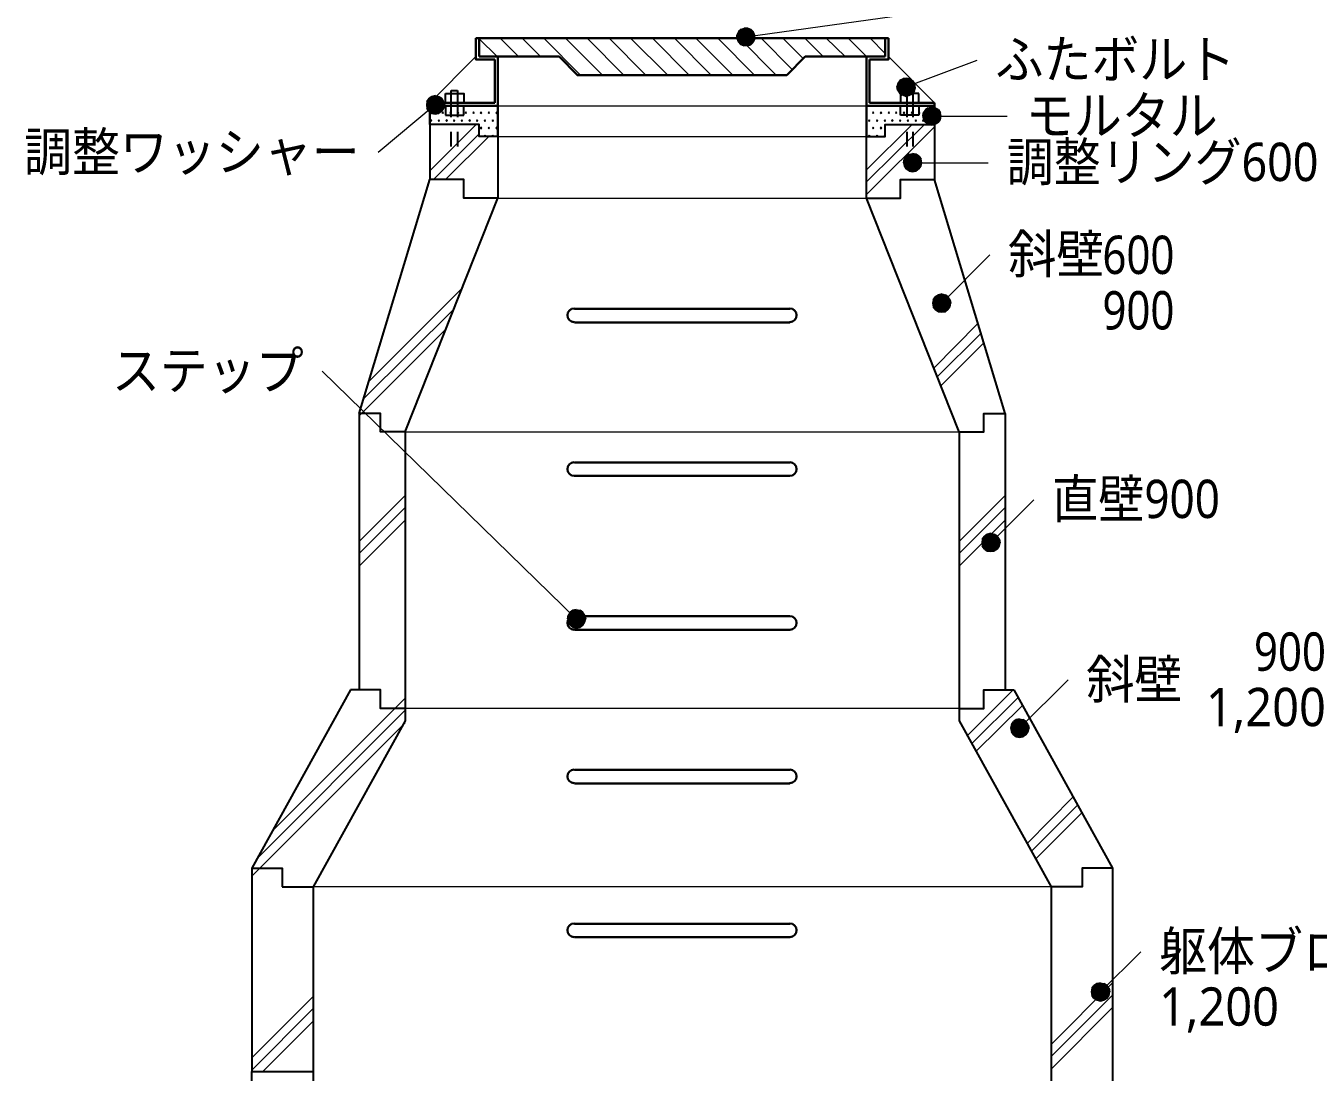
# Model space of a CAD drawing. Header units: millimetres. Extents: x 0 to 420, y 0 to 297.
# Drawn here: x 305.9 to 375.9, y 208.8 to 265.5 of the extents above; entities that cross this region are included whole.
import ezdxf
from ezdxf.enums import TextEntityAlignment as Align

# ---------------------------------------------------------------- set-up
doc = ezdxf.new("R2010")
doc.units = ezdxf.units.MM
doc.styles.add('kst32b', font='NotoSansJP-Variable.ttf')

msp = doc.modelspace()

# ---------------------------------------------------------------- hatches: boundary and pattern name
h = msp.add_hatch(color=7)
h.paths.add_polyline_path([(344.53, 265.218), (344.445, 265.028), (344.932, 264.922), (344.53, 265.218)])
h.paths.add_polyline_path([(344.445, 265.028), (344.932, 264.922), (344.445, 264.837), (344.445, 265.028)])
h.paths.add_polyline_path([(344.932, 264.922), (344.445, 264.837), (344.509, 264.668), (344.932, 264.922)])
for points in [[(344.509, 264.668), (344.636, 264.52), (344.932, 264.922), (344.509, 264.668)], [(354.118, 262.17), (354.097, 262.382), (353.61, 262.213), (354.118, 262.17)], [(327.914, 260.773), (328.104, 260.731), (328.104, 261.239), (327.914, 260.773)], [(328.083, 260.858), (328.062, 260.837), (328.041, 260.816), (328.062, 260.795), (328.083, 260.773), (328.104, 260.795), (328.126, 260.816), (328.104, 260.837), (328.083, 260.858)], [(328.507, 260.858), (328.486, 260.837), (328.464, 260.816), (328.486, 260.795), (328.507, 260.773), (328.528, 260.795), (328.549, 260.816), (328.528, 260.837), (328.507, 260.858)], [(328.93, 260.858), (328.909, 260.837), (328.888, 260.816), (328.909, 260.795), (328.93, 260.773), (328.951, 260.795), (328.972, 260.816), (328.951, 260.837), (328.93, 260.858)], [(329.332, 260.858), (329.311, 260.837), (329.29, 260.816), (329.311, 260.795), (329.332, 260.773), (329.353, 260.795), (329.375, 260.816), (329.353, 260.837), (329.332, 260.858)], [(329.755, 260.858), (329.734, 260.837), (329.713, 260.816), (329.734, 260.795), (329.755, 260.773), (329.777, 260.795), (329.798, 260.816), (329.777, 260.837), (329.755, 260.858)], [(330.179, 260.858), (330.158, 260.837), (330.137, 260.816), (330.158, 260.795), (330.179, 260.773), (330.2, 260.795), (330.221, 260.816), (330.2, 260.837), (330.179, 260.858)], [(330.581, 260.858), (330.56, 260.837), (330.539, 260.816), (330.56, 260.795), (330.581, 260.773), (330.602, 260.795), (330.623, 260.816), (330.602, 260.837), (330.581, 260.858)], [(331.004, 260.858), (330.983, 260.837), (330.962, 260.816), (330.983, 260.795), (331.004, 260.773), (331.026, 260.795), (331.047, 260.816), (331.026, 260.837), (331.004, 260.858)], [(331.428, 260.858), (331.406, 260.837), (331.385, 260.816), (331.406, 260.795), (331.428, 260.773), (331.449, 260.795), (331.47, 260.816), (331.449, 260.837), (331.428, 260.858)], [(351.832, 260.858), (351.811, 260.837), (351.79, 260.816), (351.811, 260.795), (351.832, 260.773), (351.854, 260.795), (351.875, 260.816), (351.854, 260.837), (351.832, 260.858)], [(352.256, 260.858), (352.235, 260.837), (352.213, 260.816), (352.235, 260.795), (352.256, 260.773), (352.277, 260.795), (352.298, 260.816), (352.277, 260.837), (352.256, 260.858)], [(352.679, 260.858), (352.658, 260.837), (352.637, 260.816), (352.658, 260.795), (352.679, 260.773), (352.7, 260.795), (352.721, 260.816), (352.7, 260.837), (352.679, 260.858)], [(353.081, 260.858), (353.06, 260.837), (353.039, 260.816), (353.06, 260.795), (353.081, 260.773), (353.102, 260.795), (353.123, 260.816), (353.102, 260.837), (353.081, 260.858)], [(353.504, 260.858), (353.483, 260.837), (353.462, 260.816), (353.483, 260.795), (353.504, 260.773), (353.526, 260.795), (353.547, 260.816), (353.526, 260.837), (353.504, 260.858)], [(353.928, 260.858), (353.907, 260.837), (353.886, 260.816), (353.907, 260.795), (353.928, 260.773), (353.949, 260.795), (353.97, 260.816), (353.949, 260.837), (353.928, 260.858)], [(354.33, 260.858), (354.309, 260.837), (354.288, 260.816), (354.309, 260.795), (354.33, 260.773), (354.351, 260.795), (354.372, 260.816), (354.351, 260.837), (354.33, 260.858)], [(354.753, 260.858), (354.732, 260.837), (354.711, 260.816), (354.732, 260.795), (354.753, 260.773), (354.775, 260.795), (354.796, 260.816), (354.775, 260.837), (354.753, 260.858)], [(355.473, 260.435), (355.515, 260.625), (355.007, 260.625), (355.473, 260.435)], [(327.872, 260.435), (327.85, 260.413), (327.829, 260.392), (327.85, 260.371), (327.872, 260.35), (327.893, 260.371), (327.914, 260.392), (327.893, 260.413), (327.872, 260.435)], [(328.295, 260.435), (328.274, 260.413), (328.253, 260.392), (328.274, 260.371), (328.295, 260.35), (328.316, 260.371), (328.337, 260.392), (328.316, 260.413), (328.295, 260.435)], [(328.718, 260.435), (328.697, 260.413), (328.676, 260.392), (328.697, 260.371), (328.718, 260.35), (328.739, 260.371), (328.761, 260.392), (328.739, 260.413), (328.718, 260.435)], [(329.121, 260.435), (329.099, 260.413), (329.078, 260.392), (329.099, 260.371), (329.121, 260.35), (329.142, 260.371), (329.163, 260.392), (329.142, 260.413), (329.121, 260.435)], [(329.544, 260.435), (329.523, 260.413), (329.502, 260.392), (329.523, 260.371), (329.544, 260.35), (329.565, 260.371), (329.586, 260.392), (329.565, 260.413), (329.544, 260.435)], [(329.967, 260.435), (329.946, 260.413), (329.925, 260.392), (329.946, 260.371), (329.967, 260.35), (329.988, 260.371), (330.01, 260.392), (329.988, 260.413), (329.967, 260.435)], [(330.369, 260.435), (330.348, 260.413), (330.327, 260.392), (330.348, 260.371), (330.369, 260.35), (330.391, 260.371), (330.412, 260.392), (330.391, 260.413), (330.369, 260.435)], [(330.581, 260.032), (330.56, 260.011), (330.539, 259.99), (330.56, 259.969), (330.581, 259.948), (330.602, 259.969), (330.623, 259.99), (330.602, 260.011), (330.581, 260.032)], [(330.793, 260.435), (330.771, 260.413), (330.75, 260.392), (330.771, 260.371), (330.793, 260.35), (330.814, 260.371), (330.835, 260.392), (330.814, 260.413), (330.793, 260.435)], [(331.004, 260.032), (330.983, 260.011), (330.962, 259.99), (330.983, 259.969), (331.004, 259.948), (331.026, 259.969), (331.047, 259.99), (331.026, 260.011), (331.004, 260.032)], [(331.216, 260.435), (331.195, 260.413), (331.174, 260.392), (331.195, 260.371), (331.216, 260.35), (331.237, 260.371), (331.258, 260.392), (331.237, 260.413), (331.216, 260.435)], [(331.428, 260.032), (331.406, 260.011), (331.385, 259.99), (331.406, 259.969), (331.428, 259.948), (331.449, 259.969), (331.47, 259.99), (331.449, 260.011), (331.428, 260.032)], [(351.621, 260.435), (351.6, 260.413), (351.578, 260.392), (351.6, 260.371), (351.621, 260.35), (351.642, 260.371), (351.663, 260.392), (351.642, 260.413), (351.621, 260.435)], [(351.832, 260.032), (351.811, 260.011), (351.79, 259.99), (351.811, 259.969), (351.832, 259.948), (351.854, 259.969), (351.875, 259.99), (351.854, 260.011), (351.832, 260.032)], [(352.044, 260.435), (352.023, 260.413), (352.002, 260.392), (352.023, 260.371), (352.044, 260.35), (352.065, 260.371), (352.086, 260.392), (352.065, 260.413), (352.044, 260.435)], [(352.256, 260.032), (352.235, 260.011), (352.213, 259.99), (352.235, 259.969), (352.256, 259.948), (352.277, 259.969), (352.298, 259.99), (352.277, 260.011), (352.256, 260.032)], [(352.467, 260.435), (352.446, 260.413), (352.425, 260.392), (352.446, 260.371), (352.467, 260.35), (352.488, 260.371), (352.51, 260.392), (352.488, 260.413), (352.467, 260.435)], [(352.87, 260.435), (352.848, 260.413), (352.827, 260.392), (352.848, 260.371), (352.87, 260.35), (352.891, 260.371), (352.912, 260.392), (352.891, 260.413), (352.87, 260.435)], [(353.293, 260.435), (353.272, 260.413), (353.251, 260.392), (353.272, 260.371), (353.293, 260.35), (353.314, 260.371), (353.335, 260.392), (353.314, 260.413), (353.293, 260.435)], [(353.716, 260.435), (353.695, 260.413), (353.674, 260.392), (353.695, 260.371), (353.716, 260.35), (353.737, 260.371), (353.759, 260.392), (353.737, 260.413), (353.716, 260.435)], [(354.139, 260.435), (354.118, 260.413), (354.097, 260.392), (354.118, 260.371), (354.139, 260.35), (354.161, 260.371), (354.182, 260.392), (354.161, 260.413), (354.139, 260.435)], [(354.542, 260.435), (354.521, 260.413), (354.499, 260.392), (354.521, 260.371), (354.542, 260.35), (354.563, 260.371), (354.584, 260.392), (354.563, 260.413), (354.542, 260.435)], [(354.965, 260.435), (354.944, 260.413), (354.923, 260.392), (354.944, 260.371), (354.965, 260.35), (354.986, 260.371), (355.007, 260.392), (354.986, 260.413), (354.965, 260.435)], [(330.793, 259.609), (330.771, 259.588), (330.75, 259.567), (330.771, 259.546), (330.793, 259.524), (330.814, 259.546), (330.835, 259.567), (330.814, 259.588), (330.793, 259.609)], [(331.216, 259.609), (331.195, 259.588), (331.174, 259.567), (331.195, 259.546), (331.216, 259.524), (331.237, 259.546), (331.258, 259.567), (331.237, 259.588), (331.216, 259.609)], [(351.621, 259.609), (351.6, 259.588), (351.578, 259.567), (351.6, 259.546), (351.621, 259.524), (351.642, 259.546), (351.663, 259.567), (351.642, 259.588), (351.621, 259.609)], [(352.044, 259.609), (352.023, 259.588), (352.002, 259.567), (352.023, 259.546), (352.044, 259.524), (352.065, 259.546), (352.086, 259.567), (352.065, 259.588), (352.044, 259.609)], [(352.467, 259.609), (352.446, 259.588), (352.425, 259.567), (352.446, 259.546), (352.467, 259.524), (352.488, 259.546), (352.51, 259.567), (352.488, 259.588), (352.467, 259.609)], [(354.436, 257.916), (354.478, 258.106), (353.97, 258.106), (354.436, 257.916)], [(355.367, 250.021), (355.558, 249.999), (355.558, 250.486), (355.367, 250.021)], [(358.013, 237.046), (358.204, 237.024), (358.204, 237.511), (358.013, 237.046)], [(335.555, 233.849), (335.407, 233.743), (335.746, 233.384), (335.555, 233.849)], [(359.579, 226.991), (359.77, 226.949), (359.77, 227.457), (359.579, 226.991)], [(363.961, 212.704), (364.151, 212.662), (364.151, 213.17), (363.961, 212.704)]]:
    msp.add_hatch(color=7).paths.add_polyline_path(points)
h = msp.add_hatch(color=7)
h.paths.add_polyline_path([(345.038, 265.409), (344.847, 265.409), (344.932, 264.922), (345.038, 265.409)])
h.paths.add_polyline_path([(344.847, 265.409), (344.932, 264.922), (344.678, 265.345), (344.847, 265.409)])
h.paths.add_polyline_path([(344.932, 264.922), (344.678, 265.345), (344.53, 265.218), (344.932, 264.922)])
h = msp.add_hatch(color=7)
h.paths.add_polyline_path([(344.636, 264.52), (344.826, 264.435), (344.932, 264.922), (344.636, 264.52)])
h.paths.add_polyline_path([(344.826, 264.435), (344.932, 264.922), (345.017, 264.435), (344.826, 264.435)])
h.paths.add_polyline_path([(344.932, 264.922), (345.017, 264.435), (345.207, 264.499), (344.932, 264.922)])
h = msp.add_hatch(color=7)
h.paths.add_polyline_path([(345.419, 265.007), (345.355, 265.197), (344.932, 264.922), (345.419, 265.007)])
h.paths.add_polyline_path([(345.355, 265.197), (344.932, 264.922), (345.228, 265.324), (345.355, 265.197)])
h.paths.add_polyline_path([(344.932, 264.922), (345.228, 265.324), (345.038, 265.409), (344.932, 264.922)])
h = msp.add_hatch(color=7)
h.paths.add_polyline_path([(345.207, 264.499), (345.334, 264.626), (344.932, 264.922), (345.207, 264.499)])
h.paths.add_polyline_path([(345.334, 264.626), (344.932, 264.922), (345.419, 264.816), (345.334, 264.626)])
h.paths.add_polyline_path([(344.932, 264.922), (345.419, 264.816), (345.419, 265.007), (344.932, 264.922)])
h = msp.add_hatch(color=7)
h.paths.add_polyline_path([(353.653, 262.699), (353.462, 262.678), (353.61, 262.213), (353.653, 262.699)])
h.paths.add_polyline_path([(353.462, 262.678), (353.61, 262.213), (353.293, 262.594), (353.462, 262.678)])
h.paths.add_polyline_path([(353.61, 262.213), (353.293, 262.594), (353.166, 262.424), (353.61, 262.213)])
h = msp.add_hatch(color=7)
h.paths.add_polyline_path([(354.097, 262.382), (353.991, 262.551), (353.61, 262.213), (354.097, 262.382)])
h.paths.add_polyline_path([(353.991, 262.551), (353.61, 262.213), (353.843, 262.657), (353.991, 262.551)])
h.paths.add_polyline_path([(353.61, 262.213), (353.843, 262.657), (353.653, 262.699), (353.61, 262.213)])
h = msp.add_hatch(color=7)
h.paths.add_polyline_path([(353.166, 262.424), (353.123, 262.234), (353.61, 262.213), (353.166, 262.424)])
h.paths.add_polyline_path([(353.123, 262.234), (353.61, 262.213), (353.145, 262.043), (353.123, 262.234)])
h.paths.add_polyline_path([(353.61, 262.213), (353.145, 262.043), (353.251, 261.874), (353.61, 262.213)])
h = msp.add_hatch(color=7)
h.paths.add_polyline_path([(353.251, 261.874), (353.399, 261.768), (353.61, 262.213), (353.251, 261.874)])
h.paths.add_polyline_path([(353.399, 261.768), (353.61, 262.213), (353.589, 261.705), (353.399, 261.768)])
h.paths.add_polyline_path([(353.61, 262.213), (353.589, 261.705), (353.78, 261.747), (353.61, 262.213)])
h = msp.add_hatch(color=7)
h.paths.add_polyline_path([(353.78, 261.747), (353.949, 261.832), (353.61, 262.213), (353.78, 261.747)])
h.paths.add_polyline_path([(353.949, 261.832), (353.61, 262.213), (354.076, 262.001), (353.949, 261.832)])
h.paths.add_polyline_path([(353.61, 262.213), (354.076, 262.001), (354.118, 262.17), (353.61, 262.213)])
h = msp.add_hatch(color=7)
h.paths.add_polyline_path([(327.914, 261.705), (327.766, 261.599), (328.104, 261.239), (327.914, 261.705)])
h.paths.add_polyline_path([(327.766, 261.599), (328.104, 261.239), (327.639, 261.429), (327.766, 261.599)])
h.paths.add_polyline_path([(328.104, 261.239), (327.639, 261.429), (327.618, 261.239), (328.104, 261.239)])
h = msp.add_hatch(color=7)
h.paths.add_polyline_path([(327.618, 261.239), (327.639, 261.048), (328.104, 261.239), (327.618, 261.239)])
h.paths.add_polyline_path([(327.639, 261.048), (328.104, 261.239), (327.766, 260.879), (327.639, 261.048)])
h.paths.add_polyline_path([(328.104, 261.239), (327.766, 260.879), (327.914, 260.773), (328.104, 261.239)])
h = msp.add_hatch(color=7)
h.paths.add_polyline_path([(328.464, 261.599), (328.295, 261.705), (328.104, 261.239), (328.464, 261.599)])
h.paths.add_polyline_path([(328.295, 261.705), (328.104, 261.239), (328.104, 261.747), (328.295, 261.705)])
h.paths.add_polyline_path([(328.104, 261.239), (328.104, 261.747), (327.914, 261.705), (328.104, 261.239)])
h = msp.add_hatch(color=7)
h.paths.add_polyline_path([(328.57, 261.048), (328.612, 261.239), (328.104, 261.239), (328.57, 261.048)])
h.paths.add_polyline_path([(328.612, 261.239), (328.104, 261.239), (328.57, 261.429), (328.612, 261.239)])
h.paths.add_polyline_path([(328.104, 261.239), (328.57, 261.429), (328.464, 261.599), (328.104, 261.239)])
h = msp.add_hatch(color=7)
h.paths.add_polyline_path([(328.104, 260.731), (328.295, 260.773), (328.104, 261.239), (328.104, 260.731)])
h.paths.add_polyline_path([(328.295, 260.773), (328.104, 261.239), (328.464, 260.879), (328.295, 260.773)])
h.paths.add_polyline_path([(328.104, 261.239), (328.464, 260.879), (328.57, 261.048), (328.104, 261.239)])
h = msp.add_hatch(color=7)
h.paths.add_polyline_path([(354.669, 260.985), (354.542, 260.816), (355.007, 260.625), (354.669, 260.985)])
h.paths.add_polyline_path([(354.542, 260.816), (355.007, 260.625), (354.521, 260.625), (354.542, 260.816)])
h.paths.add_polyline_path([(355.007, 260.625), (354.521, 260.625), (354.542, 260.435), (355.007, 260.625)])
h = msp.add_hatch(color=7)
h.paths.add_polyline_path([(354.542, 260.435), (354.669, 260.287), (355.007, 260.625), (354.542, 260.435)])
h.paths.add_polyline_path([(354.669, 260.287), (355.007, 260.625), (354.817, 260.181), (354.669, 260.287)])
h.paths.add_polyline_path([(355.007, 260.625), (354.817, 260.181), (355.007, 260.138), (355.007, 260.625)])
h = msp.add_hatch(color=7)
h.paths.add_polyline_path([(355.198, 261.091), (355.007, 261.133), (355.007, 260.625), (355.198, 261.091)])
h.paths.add_polyline_path([(355.007, 261.133), (355.007, 260.625), (354.817, 261.091), (355.007, 261.133)])
h.paths.add_polyline_path([(355.007, 260.625), (354.817, 261.091), (354.669, 260.985), (355.007, 260.625)])
h = msp.add_hatch(color=7)
h.paths.add_polyline_path([(355.515, 260.625), (355.473, 260.816), (355.007, 260.625), (355.515, 260.625)])
h.paths.add_polyline_path([(355.473, 260.816), (355.007, 260.625), (355.367, 260.985), (355.473, 260.816)])
h.paths.add_polyline_path([(355.007, 260.625), (355.367, 260.985), (355.198, 261.091), (355.007, 260.625)])
h = msp.add_hatch(color=7)
h.paths.add_polyline_path([(355.007, 260.138), (355.198, 260.181), (355.007, 260.625), (355.007, 260.138)])
h.paths.add_polyline_path([(355.198, 260.181), (355.007, 260.625), (355.367, 260.287), (355.198, 260.181)])
h.paths.add_polyline_path([(355.007, 260.625), (355.367, 260.287), (355.473, 260.435), (355.007, 260.625)])
h = msp.add_hatch(color=7)
h.paths.add_polyline_path([(353.61, 258.466), (353.504, 258.297), (353.97, 258.106), (353.61, 258.466)])
h.paths.add_polyline_path([(353.504, 258.297), (353.97, 258.106), (353.483, 258.106), (353.504, 258.297)])
h.paths.add_polyline_path([(353.97, 258.106), (353.483, 258.106), (353.504, 257.916), (353.97, 258.106)])
h = msp.add_hatch(color=7)
h.paths.add_polyline_path([(354.161, 258.572), (353.97, 258.614), (353.97, 258.106), (354.161, 258.572)])
h.paths.add_polyline_path([(353.97, 258.614), (353.97, 258.106), (353.78, 258.572), (353.97, 258.614)])
h.paths.add_polyline_path([(353.97, 258.106), (353.78, 258.572), (353.61, 258.466), (353.97, 258.106)])
h = msp.add_hatch(color=7)
h.paths.add_polyline_path([(354.478, 258.106), (354.436, 258.297), (353.97, 258.106), (354.478, 258.106)])
h.paths.add_polyline_path([(354.436, 258.297), (353.97, 258.106), (354.33, 258.466), (354.436, 258.297)])
h.paths.add_polyline_path([(353.97, 258.106), (354.33, 258.466), (354.161, 258.572), (353.97, 258.106)])
h = msp.add_hatch(color=7)
h.paths.add_polyline_path([(353.504, 257.916), (353.61, 257.768), (353.97, 258.106), (353.504, 257.916)])
h.paths.add_polyline_path([(353.61, 257.768), (353.97, 258.106), (353.78, 257.641), (353.61, 257.768)])
h.paths.add_polyline_path([(353.97, 258.106), (353.78, 257.641), (353.97, 257.62), (353.97, 258.106)])
h = msp.add_hatch(color=7)
h.paths.add_polyline_path([(353.97, 257.62), (354.161, 257.641), (353.97, 258.106), (353.97, 257.62)])
h.paths.add_polyline_path([(354.161, 257.641), (353.97, 258.106), (354.33, 257.768), (354.161, 257.641)])
h.paths.add_polyline_path([(353.97, 258.106), (354.33, 257.768), (354.436, 257.916), (353.97, 258.106)])
h = msp.add_hatch(color=7)
h.paths.add_polyline_path([(355.367, 250.952), (355.198, 250.846), (355.558, 250.486), (355.367, 250.952)])
h.paths.add_polyline_path([(355.198, 250.846), (355.558, 250.486), (355.092, 250.677), (355.198, 250.846)])
h.paths.add_polyline_path([(355.558, 250.486), (355.092, 250.677), (355.05, 250.486), (355.558, 250.486)])
h = msp.add_hatch(color=7)
h.paths.add_polyline_path([(355.896, 250.846), (355.748, 250.952), (355.558, 250.486), (355.896, 250.846)])
h.paths.add_polyline_path([(355.748, 250.952), (355.558, 250.486), (355.558, 250.994), (355.748, 250.952)])
h.paths.add_polyline_path([(355.558, 250.486), (355.558, 250.994), (355.367, 250.952), (355.558, 250.486)])
h = msp.add_hatch(color=7)
h.paths.add_polyline_path([(356.002, 250.296), (356.045, 250.486), (355.558, 250.486), (356.002, 250.296)])
h.paths.add_polyline_path([(356.045, 250.486), (355.558, 250.486), (356.002, 250.677), (356.045, 250.486)])
h.paths.add_polyline_path([(355.558, 250.486), (356.002, 250.677), (355.896, 250.846), (355.558, 250.486)])
h = msp.add_hatch(color=7)
h.paths.add_polyline_path([(355.05, 250.486), (355.092, 250.296), (355.558, 250.486), (355.05, 250.486)])
h.paths.add_polyline_path([(355.092, 250.296), (355.558, 250.486), (355.198, 250.148), (355.092, 250.296)])
h.paths.add_polyline_path([(355.558, 250.486), (355.198, 250.148), (355.367, 250.021), (355.558, 250.486)])
h = msp.add_hatch(color=7)
h.paths.add_polyline_path([(355.558, 249.999), (355.748, 250.021), (355.558, 250.486), (355.558, 249.999)])
h.paths.add_polyline_path([(355.748, 250.021), (355.558, 250.486), (355.896, 250.148), (355.748, 250.021)])
h.paths.add_polyline_path([(355.558, 250.486), (355.896, 250.148), (356.002, 250.296), (355.558, 250.486)])
h = msp.add_hatch(color=7)
h.paths.add_polyline_path([(358.013, 237.977), (357.865, 237.871), (358.204, 237.511), (358.013, 237.977)])
h.paths.add_polyline_path([(357.865, 237.871), (358.204, 237.511), (357.738, 237.702), (357.865, 237.871)])
h.paths.add_polyline_path([(358.204, 237.511), (357.738, 237.702), (357.717, 237.511), (358.204, 237.511)])
h = msp.add_hatch(color=7)
h.paths.add_polyline_path([(357.717, 237.511), (357.738, 237.321), (358.204, 237.511), (357.717, 237.511)])
h.paths.add_polyline_path([(357.738, 237.321), (358.204, 237.511), (357.865, 237.151), (357.738, 237.321)])
h.paths.add_polyline_path([(358.204, 237.511), (357.865, 237.151), (358.013, 237.046), (358.204, 237.511)])
h = msp.add_hatch(color=7)
h.paths.add_polyline_path([(358.563, 237.871), (358.394, 237.977), (358.204, 237.511), (358.563, 237.871)])
h.paths.add_polyline_path([(358.394, 237.977), (358.204, 237.511), (358.204, 238.019), (358.394, 237.977)])
h.paths.add_polyline_path([(358.204, 237.511), (358.204, 238.019), (358.013, 237.977), (358.204, 237.511)])
h = msp.add_hatch(color=7)
h.paths.add_polyline_path([(358.669, 237.321), (358.712, 237.511), (358.204, 237.511), (358.669, 237.321)])
h.paths.add_polyline_path([(358.712, 237.511), (358.204, 237.511), (358.669, 237.702), (358.712, 237.511)])
h.paths.add_polyline_path([(358.204, 237.511), (358.669, 237.702), (358.563, 237.871), (358.204, 237.511)])
h = msp.add_hatch(color=7)
h.paths.add_polyline_path([(358.204, 237.024), (358.394, 237.046), (358.204, 237.511), (358.204, 237.024)])
h.paths.add_polyline_path([(358.394, 237.046), (358.204, 237.511), (358.563, 237.151), (358.394, 237.046)])
h.paths.add_polyline_path([(358.204, 237.511), (358.563, 237.151), (358.669, 237.321), (358.204, 237.511)])
h = msp.add_hatch(color=7)
h.paths.add_polyline_path([(335.407, 233.743), (335.301, 233.574), (335.746, 233.384), (335.407, 233.743)])
h.paths.add_polyline_path([(335.301, 233.574), (335.746, 233.384), (335.259, 233.384), (335.301, 233.574)])
h.paths.add_polyline_path([(335.746, 233.384), (335.259, 233.384), (335.301, 233.193), (335.746, 233.384)])
h = msp.add_hatch(color=7)
h.paths.add_polyline_path([(335.301, 233.193), (335.407, 233.024), (335.746, 233.384), (335.301, 233.193)])
h.paths.add_polyline_path([(335.407, 233.024), (335.746, 233.384), (335.555, 232.918), (335.407, 233.024)])
h.paths.add_polyline_path([(335.746, 233.384), (335.555, 232.918), (335.746, 232.876), (335.746, 233.384)])
h = msp.add_hatch(color=7)
h.paths.add_polyline_path([(336.105, 233.743), (335.957, 233.849), (335.746, 233.384), (336.105, 233.743)])
h.paths.add_polyline_path([(335.957, 233.849), (335.746, 233.384), (335.746, 233.892), (335.957, 233.849)])
h.paths.add_polyline_path([(335.746, 233.384), (335.746, 233.892), (335.555, 233.849), (335.746, 233.384)])
h = msp.add_hatch(color=7)
h.paths.add_polyline_path([(336.211, 233.193), (336.254, 233.384), (335.746, 233.384), (336.211, 233.193)])
h.paths.add_polyline_path([(336.254, 233.384), (335.746, 233.384), (336.211, 233.574), (336.254, 233.384)])
h.paths.add_polyline_path([(335.746, 233.384), (336.211, 233.574), (336.105, 233.743), (335.746, 233.384)])
h = msp.add_hatch(color=7)
h.paths.add_polyline_path([(335.746, 232.876), (335.957, 232.918), (335.746, 233.384), (335.746, 232.876)])
h.paths.add_polyline_path([(335.957, 232.918), (335.746, 233.384), (336.105, 233.024), (335.957, 232.918)])
h.paths.add_polyline_path([(335.746, 233.384), (336.105, 233.024), (336.211, 233.193), (335.746, 233.384)])
h = msp.add_hatch(color=7)
h.paths.add_polyline_path([(359.579, 227.923), (359.431, 227.817), (359.77, 227.457), (359.579, 227.923)])
h.paths.add_polyline_path([(359.431, 227.817), (359.77, 227.457), (359.325, 227.647), (359.431, 227.817)])
h.paths.add_polyline_path([(359.77, 227.457), (359.325, 227.647), (359.283, 227.457), (359.77, 227.457)])
h = msp.add_hatch(color=7)
h.paths.add_polyline_path([(360.13, 227.817), (359.96, 227.923), (359.77, 227.457), (360.13, 227.817)])
h.paths.add_polyline_path([(359.96, 227.923), (359.77, 227.457), (359.77, 227.965), (359.96, 227.923)])
h.paths.add_polyline_path([(359.77, 227.457), (359.77, 227.965), (359.579, 227.923), (359.77, 227.457)])
h = msp.add_hatch(color=7)
h.paths.add_polyline_path([(360.236, 227.266), (360.278, 227.457), (359.77, 227.457), (360.236, 227.266)])
h.paths.add_polyline_path([(360.278, 227.457), (359.77, 227.457), (360.236, 227.647), (360.278, 227.457)])
h.paths.add_polyline_path([(359.77, 227.457), (360.236, 227.647), (360.13, 227.817), (359.77, 227.457)])
h = msp.add_hatch(color=7)
h.paths.add_polyline_path([(359.283, 227.457), (359.325, 227.266), (359.77, 227.457), (359.283, 227.457)])
h.paths.add_polyline_path([(359.325, 227.266), (359.77, 227.457), (359.431, 227.097), (359.325, 227.266)])
h.paths.add_polyline_path([(359.77, 227.457), (359.431, 227.097), (359.579, 226.991), (359.77, 227.457)])
h = msp.add_hatch(color=7)
h.paths.add_polyline_path([(359.77, 226.949), (359.96, 226.991), (359.77, 227.457), (359.77, 226.949)])
h.paths.add_polyline_path([(359.96, 226.991), (359.77, 227.457), (360.13, 227.097), (359.96, 226.991)])
h.paths.add_polyline_path([(359.77, 227.457), (360.13, 227.097), (360.236, 227.266), (359.77, 227.457)])
h = msp.add_hatch(color=7)
h.paths.add_polyline_path([(363.961, 213.614), (363.791, 213.508), (364.151, 213.17), (363.961, 213.614)])
h.paths.add_polyline_path([(363.791, 213.508), (364.151, 213.17), (363.686, 213.36), (363.791, 213.508)])
h.paths.add_polyline_path([(364.151, 213.17), (363.686, 213.36), (363.643, 213.17), (364.151, 213.17)])
h = msp.add_hatch(color=7)
h.paths.add_polyline_path([(364.511, 213.508), (364.342, 213.614), (364.151, 213.17), (364.511, 213.508)])
h.paths.add_polyline_path([(364.342, 213.614), (364.151, 213.17), (364.151, 213.656), (364.342, 213.614)])
h.paths.add_polyline_path([(364.151, 213.17), (364.151, 213.656), (363.961, 213.614), (364.151, 213.17)])
h = msp.add_hatch(color=7)
h.paths.add_polyline_path([(363.643, 213.17), (363.686, 212.958), (364.151, 213.17), (363.643, 213.17)])
h.paths.add_polyline_path([(363.686, 212.958), (364.151, 213.17), (363.791, 212.81), (363.686, 212.958)])
h.paths.add_polyline_path([(364.151, 213.17), (363.791, 212.81), (363.961, 212.704), (364.151, 213.17)])
h = msp.add_hatch(color=7)
h.paths.add_polyline_path([(364.617, 212.958), (364.659, 213.17), (364.151, 213.17), (364.617, 212.958)])
h.paths.add_polyline_path([(364.659, 213.17), (364.151, 213.17), (364.617, 213.36), (364.659, 213.17)])
h.paths.add_polyline_path([(364.151, 213.17), (364.617, 213.36), (364.511, 213.508), (364.151, 213.17)])
h = msp.add_hatch(color=7)
h.paths.add_polyline_path([(364.151, 212.662), (364.342, 212.704), (364.151, 213.17), (364.151, 212.662)])
h.paths.add_polyline_path([(364.342, 212.704), (364.151, 213.17), (364.511, 212.81), (364.342, 212.704)])
h.paths.add_polyline_path([(364.151, 213.17), (364.511, 212.81), (364.617, 212.958), (364.151, 213.17)])

# ---------------------------------------------------------------- linework, layer by layer
at = {"lineweight": 13}
for points in [[(344.932, 264.922), (358.838, 266.869)], [(331.449, 263.864), (330.475, 264.816)], [(332.613, 263.864), (331.618, 264.858)], [(333.798, 263.864), (332.804, 264.858)], [(335.979, 262.848), (333.989, 264.858)], [(337.164, 262.848), (335.153, 264.858)], [(338.328, 262.848), (336.338, 264.858)], [(339.513, 262.848), (337.524, 264.858)], [(340.699, 262.848), (338.688, 264.858)], [(341.863, 262.848), (339.873, 264.858)], [(343.048, 262.848), (341.059, 264.858)], [(344.234, 262.848), (342.223, 264.858)], [(345.398, 262.848), (343.408, 264.858)], [(346.583, 262.848), (344.593, 264.858)], [(347.451, 263.165), (345.757, 264.858)], [(348.044, 263.758), (346.943, 264.858)], [(349.123, 263.864), (348.128, 264.858)], [(350.308, 263.864), (349.292, 264.858)], [(351.472, 263.864), (350.478, 264.858)], [(352.488, 264.033), (351.663, 264.858)], [(327.808, 261.345), (330.306, 263.864)], [(355.155, 261.345), (352.658, 263.864)], [(353.61, 262.213), (357.463, 263.673)], [(328.104, 261.239), (325.014, 258.657)], [(331.491, 261.197), (351.472, 261.197)], [(355.007, 260.625), (359.093, 260.625)], [(327.808, 257.662), (330.327, 260.181)], [(351.472, 257.725), (353.949, 260.181)], [(354.605, 260.181), (351.472, 257.069)], [(355.155, 260.054), (351.472, 256.392)], [(330.475, 259.673), (327.999, 257.196)], [(331.004, 259.524), (328.655, 257.196)], [(331.491, 259.524), (351.472, 259.524)], [(353.97, 258.106), (358.055, 258.106)], [(331.491, 256.18), (351.472, 256.18)], [(355.558, 250.486), (358.161, 253.111)], [(324.506, 246.253), (329.544, 251.291)], [(329.121, 250.19), (324.21, 245.3)], [(355.113, 246.973), (357.505, 249.386)], [(328.676, 249.089), (323.977, 244.39)], [(357.674, 248.856), (355.304, 246.507)], [(357.822, 248.348), (355.494, 246.02)], [(335.746, 233.384), (321.966, 246.803)], [(326.475, 243.522), (356.489, 243.522)], [(323.977, 237.575), (326.475, 240.072)], [(356.489, 237.575), (358.987, 240.072)], [(358.204, 237.511), (360.532, 239.839)], [(326.475, 239.416), (323.977, 236.918)], [(358.987, 239.416), (356.489, 236.918)], [(326.475, 238.739), (323.977, 236.241)], [(358.987, 238.739), (356.489, 236.241)], [(359.77, 227.457), (362.395, 230.082)], [(319.278, 221.89), (326.475, 229.087)], [(356.934, 227.034), (359.41, 229.531)], [(359.664, 229.108), (357.166, 226.61)], [(326.475, 228.431), (318.453, 220.387)], [(356.489, 228.515), (326.475, 228.515)], [(359.918, 228.685), (357.399, 226.187)], [(326.475, 227.753), (318.156, 219.435)], [(360.172, 221.213), (362.67, 223.732)], [(362.902, 223.287), (360.405, 220.789)], [(363.135, 222.864), (360.638, 220.366)], [(361.484, 218.863), (321.479, 218.863)], [(364.151, 213.17), (366.332, 215.329)], [(361.484, 210.312), (364.807, 213.656)], [(318.156, 209.592), (321.479, 212.915)], [(364.807, 212.979), (361.484, 209.656)], [(321.479, 212.259), (318.156, 208.915)], [(364.807, 212.323), (361.484, 208.979)], [(321.479, 211.582), (318.749, 208.851)]]:
    msp.add_lwpolyline(points, dxfattribs=at)
at = {"lineweight": 30}
for points in [[(330.306, 264.858), (330.475, 264.858)], [(331.322, 263.694), (330.306, 263.694), (330.306, 264.858)], [(330.475, 263.864), (330.475, 264.858)], [(330.475, 264.858), (352.488, 264.858)], [(352.658, 264.858), (352.658, 263.694), (351.642, 263.694)], [(352.488, 263.864), (352.488, 264.858)], [(352.658, 264.858), (352.488, 264.858)], [(330.475, 263.864), (331.491, 263.864)], [(331.322, 261.345), (331.322, 263.694)], [(331.491, 261.197), (331.491, 263.864)], [(331.491, 263.864), (334.814, 263.864)], [(334.814, 263.864), (335.809, 262.848), (347.154, 262.848)], [(348.149, 263.864), (347.154, 262.848)], [(351.472, 263.864), (348.149, 263.864)], [(351.472, 261.197), (351.472, 263.864)], [(352.488, 263.864), (351.472, 263.864)], [(351.642, 261.345), (351.642, 263.694)], [(327.808, 261.197), (327.808, 261.345), (331.322, 261.345)], [(355.155, 261.197), (355.155, 261.345), (351.642, 261.345)], [(327.808, 260.181), (327.808, 261.197)], [(331.491, 261.197), (327.808, 261.197)], [(331.491, 259.524), (331.491, 261.197)], [(351.472, 261.197), (355.155, 261.197)], [(351.472, 259.524), (351.472, 261.197)], [(355.155, 260.181), (355.155, 261.197)], [(335.629, 250.211), (335.485, 250.182), (335.367, 250.103), (335.288, 249.985), (335.259, 249.841), (335.288, 249.697), (335.367, 249.579), (335.485, 249.499), (335.629, 249.47)], [(335.64, 250.19), (347.324, 250.19)], [(347.313, 249.47), (347.457, 249.499), (347.575, 249.579), (347.655, 249.697), (347.684, 249.841), (347.655, 249.985), (347.575, 250.103), (347.457, 250.182), (347.313, 250.211)], [(335.64, 249.449), (347.324, 249.449)], [(335.629, 241.871), (335.485, 241.842), (335.367, 241.763), (335.288, 241.645), (335.259, 241.501), (335.288, 241.357), (335.367, 241.239), (335.485, 241.16), (335.629, 241.131)], [(335.64, 241.85), (347.324, 241.85)], [(347.313, 241.131), (347.457, 241.16), (347.575, 241.239), (347.655, 241.357), (347.684, 241.501), (347.655, 241.645), (347.575, 241.763), (347.457, 241.842), (347.313, 241.871)], [(335.64, 241.131), (347.324, 241.131)], [(335.629, 233.532), (335.485, 233.503), (335.367, 233.423), (335.288, 233.306), (335.259, 233.161), (335.288, 233.017), (335.367, 232.9), (335.485, 232.82), (335.629, 232.791)], [(335.64, 233.532), (347.324, 233.532)], [(347.313, 232.791), (347.457, 232.82), (347.575, 232.9), (347.655, 233.017), (347.684, 233.161), (347.655, 233.306), (347.575, 233.423), (347.457, 233.503), (347.313, 233.532)], [(335.64, 232.791), (347.324, 232.791)], [(335.629, 225.213), (335.485, 225.184), (335.367, 225.105), (335.288, 224.987), (335.259, 224.843), (335.288, 224.699), (335.367, 224.581), (335.485, 224.502), (335.629, 224.472)], [(347.324, 225.192), (335.64, 225.192)], [(347.313, 224.472), (347.457, 224.502), (347.575, 224.581), (347.655, 224.699), (347.684, 224.843), (347.655, 224.987), (347.575, 225.105), (347.457, 225.184), (347.313, 225.213)], [(347.324, 224.451), (335.64, 224.451)], [(335.629, 216.874), (335.485, 216.845), (335.367, 216.765), (335.288, 216.647), (335.259, 216.503), (335.288, 216.359), (335.367, 216.241), (335.485, 216.162), (335.629, 216.133)], [(347.324, 216.853), (335.64, 216.853)], [(347.313, 216.133), (347.457, 216.162), (347.575, 216.241), (347.655, 216.359), (347.684, 216.503), (347.655, 216.647), (347.575, 216.765), (347.457, 216.845), (347.313, 216.874)], [(347.324, 216.133), (335.64, 216.133)]]:
    msp.add_lwpolyline(points, dxfattribs=at)
at = {"lineweight": 0}
for points in [[(344.53, 265.218), (344.445, 265.028), (344.932, 264.922)], [(344.445, 265.028), (344.932, 264.922), (344.445, 264.837)], [(344.932, 264.922), (344.445, 264.837), (344.509, 264.668)], [(344.509, 264.668), (344.636, 264.52), (344.932, 264.922)], [(344.932, 264.922), (344.678, 265.345), (344.53, 265.218)], [(344.636, 264.52), (344.826, 264.435), (344.932, 264.922)], [(344.847, 265.409), (344.932, 264.922), (344.678, 265.345)], [(344.826, 264.435), (344.932, 264.922), (345.017, 264.435)], [(345.038, 265.409), (344.847, 265.409), (344.932, 264.922)], [(344.932, 264.922), (345.228, 265.324), (345.038, 265.409)], [(345.355, 265.197), (344.932, 264.922), (345.228, 265.324)], [(345.419, 265.007), (345.355, 265.197), (344.932, 264.922)], [(344.932, 264.922), (345.419, 264.816), (345.419, 265.007)], [(344.932, 264.922), (345.017, 264.435), (345.207, 264.499)], [(345.207, 264.499), (345.334, 264.626), (344.932, 264.922)], [(345.334, 264.626), (344.932, 264.922), (345.419, 264.816)], [(353.462, 262.678), (353.61, 262.213), (353.293, 262.594)], [(353.653, 262.699), (353.462, 262.678), (353.61, 262.213)], [(353.61, 262.213), (353.843, 262.657), (353.653, 262.699)], [(353.991, 262.551), (353.61, 262.213), (353.843, 262.657)], [(353.166, 262.424), (353.123, 262.234), (353.61, 262.213)], [(353.123, 262.234), (353.61, 262.213), (353.145, 262.043)], [(353.61, 262.213), (353.145, 262.043), (353.251, 261.874)], [(353.61, 262.213), (353.293, 262.594), (353.166, 262.424)], [(353.251, 261.874), (353.399, 261.768), (353.61, 262.213)], [(353.399, 261.768), (353.61, 262.213), (353.589, 261.705)], [(353.61, 262.213), (353.589, 261.705), (353.78, 261.747)], [(354.097, 262.382), (353.991, 262.551), (353.61, 262.213)], [(354.118, 262.17), (354.097, 262.382), (353.61, 262.213)], [(353.78, 261.747), (353.949, 261.832), (353.61, 262.213)], [(353.949, 261.832), (353.61, 262.213), (354.076, 262.001)], [(353.61, 262.213), (354.076, 262.001), (354.118, 262.17)], [(328.104, 261.239), (327.639, 261.429), (327.618, 261.239)], [(327.618, 261.239), (327.639, 261.048), (328.104, 261.239)], [(327.766, 261.599), (328.104, 261.239), (327.639, 261.429)], [(327.639, 261.048), (328.104, 261.239), (327.766, 260.879)], [(327.914, 261.705), (327.766, 261.599), (328.104, 261.239)], [(328.104, 261.239), (327.766, 260.879), (327.914, 260.773)], [(328.104, 261.239), (328.104, 261.747), (327.914, 261.705)], [(327.914, 260.773), (328.104, 260.731), (328.104, 261.239)], [(328.295, 261.705), (328.104, 261.239), (328.104, 261.747)], [(328.464, 261.599), (328.295, 261.705), (328.104, 261.239)], [(328.104, 261.239), (328.57, 261.429), (328.464, 261.599)], [(328.612, 261.239), (328.104, 261.239), (328.57, 261.429)], [(328.104, 260.731), (328.295, 260.773), (328.104, 261.239)], [(328.295, 260.773), (328.104, 261.239), (328.464, 260.879)], [(328.104, 261.239), (328.464, 260.879), (328.57, 261.048)], [(328.57, 261.048), (328.612, 261.239), (328.104, 261.239)], [(328.083, 260.858), (328.062, 260.837), (328.041, 260.816), (328.062, 260.795), (328.083, 260.773), (328.104, 260.795), (328.126, 260.816), (328.104, 260.837)], [(328.507, 260.858), (328.486, 260.837), (328.464, 260.816), (328.486, 260.795), (328.507, 260.773), (328.528, 260.795), (328.549, 260.816), (328.528, 260.837)], [(328.93, 260.858), (328.909, 260.837), (328.888, 260.816), (328.909, 260.795), (328.93, 260.773), (328.951, 260.795), (328.972, 260.816), (328.951, 260.837)], [(329.332, 260.858), (329.311, 260.837), (329.29, 260.816), (329.311, 260.795), (329.332, 260.773), (329.353, 260.795), (329.375, 260.816), (329.353, 260.837)], [(329.755, 260.858), (329.734, 260.837), (329.713, 260.816), (329.734, 260.795), (329.755, 260.773), (329.777, 260.795), (329.798, 260.816), (329.777, 260.837)], [(330.179, 260.858), (330.158, 260.837), (330.137, 260.816), (330.158, 260.795), (330.179, 260.773), (330.2, 260.795), (330.221, 260.816), (330.2, 260.837)], [(330.581, 260.858), (330.56, 260.837), (330.539, 260.816), (330.56, 260.795), (330.581, 260.773), (330.602, 260.795), (330.623, 260.816), (330.602, 260.837)], [(331.004, 260.858), (330.983, 260.837), (330.962, 260.816), (330.983, 260.795), (331.004, 260.773), (331.026, 260.795), (331.047, 260.816), (331.026, 260.837)], [(331.428, 260.858), (331.406, 260.837), (331.385, 260.816), (331.406, 260.795), (331.428, 260.773), (331.449, 260.795), (331.47, 260.816), (331.449, 260.837)], [(351.832, 260.858), (351.811, 260.837), (351.79, 260.816), (351.811, 260.795), (351.832, 260.773), (351.854, 260.795), (351.875, 260.816), (351.854, 260.837)], [(352.256, 260.858), (352.235, 260.837), (352.213, 260.816), (352.235, 260.795), (352.256, 260.773), (352.277, 260.795), (352.298, 260.816), (352.277, 260.837)], [(352.679, 260.858), (352.658, 260.837), (352.637, 260.816), (352.658, 260.795), (352.679, 260.773), (352.7, 260.795), (352.721, 260.816), (352.7, 260.837)], [(353.081, 260.858), (353.06, 260.837), (353.039, 260.816), (353.06, 260.795), (353.081, 260.773), (353.102, 260.795), (353.123, 260.816), (353.102, 260.837)], [(353.504, 260.858), (353.483, 260.837), (353.462, 260.816), (353.483, 260.795), (353.504, 260.773), (353.526, 260.795), (353.547, 260.816), (353.526, 260.837)], [(353.928, 260.858), (353.907, 260.837), (353.886, 260.816), (353.907, 260.795), (353.928, 260.773), (353.949, 260.795), (353.97, 260.816), (353.949, 260.837)], [(354.33, 260.858), (354.309, 260.837), (354.288, 260.816), (354.309, 260.795), (354.33, 260.773), (354.351, 260.795), (354.372, 260.816), (354.351, 260.837)], [(354.542, 260.816), (355.007, 260.625), (354.521, 260.625)], [(355.007, 260.625), (354.521, 260.625), (354.542, 260.435)], [(354.669, 260.985), (354.542, 260.816), (355.007, 260.625)], [(354.542, 260.435), (354.669, 260.287), (355.007, 260.625)], [(355.007, 260.625), (354.817, 261.091), (354.669, 260.985)], [(354.669, 260.287), (355.007, 260.625), (354.817, 260.181)], [(354.753, 260.858), (354.732, 260.837), (354.711, 260.816), (354.732, 260.795), (354.753, 260.773), (354.775, 260.795), (354.796, 260.816), (354.775, 260.837)], [(355.007, 261.133), (355.007, 260.625), (354.817, 261.091)], [(355.007, 260.625), (354.817, 260.181), (355.007, 260.138)], [(355.198, 261.091), (355.007, 261.133), (355.007, 260.625)], [(355.007, 260.625), (355.367, 260.985), (355.198, 261.091)], [(355.473, 260.816), (355.007, 260.625), (355.367, 260.985)], [(355.515, 260.625), (355.473, 260.816), (355.007, 260.625)], [(355.007, 260.138), (355.198, 260.181), (355.007, 260.625)], [(355.198, 260.181), (355.007, 260.625), (355.367, 260.287)], [(355.007, 260.625), (355.367, 260.287), (355.473, 260.435)], [(355.473, 260.435), (355.515, 260.625), (355.007, 260.625)], [(327.872, 260.435), (327.85, 260.413), (327.829, 260.392), (327.85, 260.371), (327.872, 260.35), (327.893, 260.371), (327.914, 260.392), (327.893, 260.413)], [(328.295, 260.435), (328.274, 260.413), (328.253, 260.392), (328.274, 260.371), (328.295, 260.35), (328.316, 260.371), (328.337, 260.392), (328.316, 260.413)], [(328.718, 260.435), (328.697, 260.413), (328.676, 260.392), (328.697, 260.371), (328.718, 260.35), (328.739, 260.371), (328.761, 260.392), (328.739, 260.413)], [(329.121, 260.435), (329.099, 260.413), (329.078, 260.392), (329.099, 260.371), (329.121, 260.35), (329.142, 260.371), (329.163, 260.392), (329.142, 260.413)], [(329.544, 260.435), (329.523, 260.413), (329.502, 260.392), (329.523, 260.371), (329.544, 260.35), (329.565, 260.371), (329.586, 260.392), (329.565, 260.413)], [(329.967, 260.435), (329.946, 260.413), (329.925, 260.392), (329.946, 260.371), (329.967, 260.35), (329.988, 260.371), (330.01, 260.392), (329.988, 260.413)], [(330.369, 260.435), (330.348, 260.413), (330.327, 260.392), (330.348, 260.371), (330.369, 260.35), (330.391, 260.371), (330.412, 260.392), (330.391, 260.413)], [(330.581, 260.032), (330.56, 260.011), (330.539, 259.99), (330.56, 259.969), (330.581, 259.948), (330.602, 259.969), (330.623, 259.99), (330.602, 260.011)], [(330.793, 260.435), (330.771, 260.413), (330.75, 260.392), (330.771, 260.371), (330.793, 260.35), (330.814, 260.371), (330.835, 260.392), (330.814, 260.413)], [(331.004, 260.032), (330.983, 260.011), (330.962, 259.99), (330.983, 259.969), (331.004, 259.948), (331.026, 259.969), (331.047, 259.99), (331.026, 260.011)], [(331.216, 260.435), (331.195, 260.413), (331.174, 260.392), (331.195, 260.371), (331.216, 260.35), (331.237, 260.371), (331.258, 260.392), (331.237, 260.413)], [(331.428, 260.032), (331.406, 260.011), (331.385, 259.99), (331.406, 259.969), (331.428, 259.948), (331.449, 259.969), (331.47, 259.99), (331.449, 260.011)], [(351.621, 260.435), (351.6, 260.413), (351.578, 260.392), (351.6, 260.371), (351.621, 260.35), (351.642, 260.371), (351.663, 260.392), (351.642, 260.413)], [(351.832, 260.032), (351.811, 260.011), (351.79, 259.99), (351.811, 259.969), (351.832, 259.948), (351.854, 259.969), (351.875, 259.99), (351.854, 260.011)], [(352.044, 260.435), (352.023, 260.413), (352.002, 260.392), (352.023, 260.371), (352.044, 260.35), (352.065, 260.371), (352.086, 260.392), (352.065, 260.413)], [(352.256, 260.032), (352.235, 260.011), (352.213, 259.99), (352.235, 259.969), (352.256, 259.948), (352.277, 259.969), (352.298, 259.99), (352.277, 260.011)], [(352.467, 260.435), (352.446, 260.413), (352.425, 260.392), (352.446, 260.371), (352.467, 260.35), (352.488, 260.371), (352.51, 260.392), (352.488, 260.413)], [(352.87, 260.435), (352.848, 260.413), (352.827, 260.392), (352.848, 260.371), (352.87, 260.35), (352.891, 260.371), (352.912, 260.392), (352.891, 260.413)], [(353.293, 260.435), (353.272, 260.413), (353.251, 260.392), (353.272, 260.371), (353.293, 260.35), (353.314, 260.371), (353.335, 260.392), (353.314, 260.413)], [(353.716, 260.435), (353.695, 260.413), (353.674, 260.392), (353.695, 260.371), (353.716, 260.35), (353.737, 260.371), (353.759, 260.392), (353.737, 260.413)], [(354.139, 260.435), (354.118, 260.413), (354.097, 260.392), (354.118, 260.371), (354.139, 260.35), (354.161, 260.371), (354.182, 260.392), (354.161, 260.413)], [(354.542, 260.435), (354.521, 260.413), (354.499, 260.392), (354.521, 260.371), (354.542, 260.35), (354.563, 260.371), (354.584, 260.392), (354.563, 260.413)], [(354.965, 260.435), (354.944, 260.413), (354.923, 260.392), (354.944, 260.371), (354.965, 260.35), (354.986, 260.371), (355.007, 260.392), (354.986, 260.413)], [(330.793, 259.609), (330.771, 259.588), (330.75, 259.567), (330.771, 259.546), (330.793, 259.524), (330.814, 259.546), (330.835, 259.567), (330.814, 259.588)], [(331.216, 259.609), (331.195, 259.588), (331.174, 259.567), (331.195, 259.546), (331.216, 259.524), (331.237, 259.546), (331.258, 259.567), (331.237, 259.588)], [(351.621, 259.609), (351.6, 259.588), (351.578, 259.567), (351.6, 259.546), (351.621, 259.524), (351.642, 259.546), (351.663, 259.567), (351.642, 259.588)], [(352.044, 259.609), (352.023, 259.588), (352.002, 259.567), (352.023, 259.546), (352.044, 259.524), (352.065, 259.546), (352.086, 259.567), (352.065, 259.588)], [(352.467, 259.609), (352.446, 259.588), (352.425, 259.567), (352.446, 259.546), (352.467, 259.524), (352.488, 259.546), (352.51, 259.567), (352.488, 259.588)], [(353.61, 258.466), (353.504, 258.297), (353.97, 258.106)], [(353.97, 258.106), (353.78, 258.572), (353.61, 258.466)], [(353.97, 258.614), (353.97, 258.106), (353.78, 258.572)], [(354.161, 258.572), (353.97, 258.614), (353.97, 258.106)], [(353.97, 258.106), (354.33, 258.466), (354.161, 258.572)], [(354.436, 258.297), (353.97, 258.106), (354.33, 258.466)], [(353.504, 258.297), (353.97, 258.106), (353.483, 258.106)], [(353.97, 258.106), (353.483, 258.106), (353.504, 257.916)], [(353.504, 257.916), (353.61, 257.768), (353.97, 258.106)], [(353.61, 257.768), (353.97, 258.106), (353.78, 257.641)], [(353.97, 258.106), (353.78, 257.641), (353.97, 257.62)], [(354.478, 258.106), (354.436, 258.297), (353.97, 258.106)], [(353.97, 257.62), (354.161, 257.641), (353.97, 258.106)], [(354.161, 257.641), (353.97, 258.106), (354.33, 257.768)], [(353.97, 258.106), (354.33, 257.768), (354.436, 257.916)], [(354.436, 257.916), (354.478, 258.106), (353.97, 258.106)], [(355.198, 250.846), (355.558, 250.486), (355.092, 250.677)], [(355.367, 250.952), (355.198, 250.846), (355.558, 250.486)], [(355.558, 250.486), (355.558, 250.994), (355.367, 250.952)], [(355.748, 250.952), (355.558, 250.486), (355.558, 250.994)], [(355.896, 250.846), (355.748, 250.952), (355.558, 250.486)], [(355.558, 250.486), (356.002, 250.677), (355.896, 250.846)], [(355.558, 250.486), (355.092, 250.677), (355.05, 250.486)], [(355.05, 250.486), (355.092, 250.296), (355.558, 250.486)], [(355.092, 250.296), (355.558, 250.486), (355.198, 250.148)], [(355.558, 250.486), (355.198, 250.148), (355.367, 250.021)], [(355.367, 250.021), (355.558, 249.999), (355.558, 250.486)], [(356.045, 250.486), (355.558, 250.486), (356.002, 250.677)], [(355.558, 249.999), (355.748, 250.021), (355.558, 250.486)], [(355.748, 250.021), (355.558, 250.486), (355.896, 250.148)], [(355.558, 250.486), (355.896, 250.148), (356.002, 250.296)], [(356.002, 250.296), (356.045, 250.486), (355.558, 250.486)], [(358.204, 237.511), (357.738, 237.702), (357.717, 237.511)], [(357.717, 237.511), (357.738, 237.321), (358.204, 237.511)], [(357.865, 237.871), (358.204, 237.511), (357.738, 237.702)], [(357.738, 237.321), (358.204, 237.511), (357.865, 237.151)], [(358.013, 237.977), (357.865, 237.871), (358.204, 237.511)], [(358.204, 237.511), (357.865, 237.151), (358.013, 237.046)], [(358.204, 237.511), (358.204, 238.019), (358.013, 237.977)], [(358.013, 237.046), (358.204, 237.024), (358.204, 237.511)], [(358.394, 237.977), (358.204, 237.511), (358.204, 238.019)], [(358.563, 237.871), (358.394, 237.977), (358.204, 237.511)], [(358.204, 237.511), (358.669, 237.702), (358.563, 237.871)], [(358.712, 237.511), (358.204, 237.511), (358.669, 237.702)], [(358.204, 237.024), (358.394, 237.046), (358.204, 237.511)], [(358.394, 237.046), (358.204, 237.511), (358.563, 237.151)], [(358.204, 237.511), (358.563, 237.151), (358.669, 237.321)], [(358.669, 237.321), (358.712, 237.511), (358.204, 237.511)], [(335.301, 233.574), (335.746, 233.384), (335.259, 233.384)], [(335.746, 233.384), (335.259, 233.384), (335.301, 233.193)], [(335.407, 233.743), (335.301, 233.574), (335.746, 233.384)], [(335.301, 233.193), (335.407, 233.024), (335.746, 233.384)], [(335.555, 233.849), (335.407, 233.743), (335.746, 233.384)], [(335.407, 233.024), (335.746, 233.384), (335.555, 232.918)], [(335.746, 233.384), (335.746, 233.892), (335.555, 233.849)], [(335.746, 233.384), (335.555, 232.918), (335.746, 232.876)], [(335.957, 233.849), (335.746, 233.384), (335.746, 233.892)], [(336.105, 233.743), (335.957, 233.849), (335.746, 233.384)], [(335.746, 233.384), (336.211, 233.574), (336.105, 233.743)], [(336.254, 233.384), (335.746, 233.384), (336.211, 233.574)], [(335.746, 232.876), (335.957, 232.918), (335.746, 233.384)], [(335.957, 232.918), (335.746, 233.384), (336.105, 233.024)], [(335.746, 233.384), (336.105, 233.024), (336.211, 233.193)], [(336.211, 233.193), (336.254, 233.384), (335.746, 233.384)], [(359.77, 227.457), (359.325, 227.647), (359.283, 227.457)], [(359.431, 227.817), (359.77, 227.457), (359.325, 227.647)], [(359.579, 227.923), (359.431, 227.817), (359.77, 227.457)], [(359.77, 227.457), (359.77, 227.965), (359.579, 227.923)], [(359.96, 227.923), (359.77, 227.457), (359.77, 227.965)], [(360.13, 227.817), (359.96, 227.923), (359.77, 227.457)], [(359.77, 227.457), (360.236, 227.647), (360.13, 227.817)], [(360.278, 227.457), (359.77, 227.457), (360.236, 227.647)], [(359.283, 227.457), (359.325, 227.266), (359.77, 227.457)], [(359.325, 227.266), (359.77, 227.457), (359.431, 227.097)], [(359.77, 227.457), (359.431, 227.097), (359.579, 226.991)], [(359.579, 226.991), (359.77, 226.949), (359.77, 227.457)], [(359.77, 226.949), (359.96, 226.991), (359.77, 227.457)], [(359.96, 226.991), (359.77, 227.457), (360.13, 227.097)], [(359.77, 227.457), (360.13, 227.097), (360.236, 227.266)], [(360.236, 227.266), (360.278, 227.457), (359.77, 227.457)], [(363.961, 213.614), (363.791, 213.508), (364.151, 213.17)], [(364.151, 213.17), (364.151, 213.656), (363.961, 213.614)], [(364.342, 213.614), (364.151, 213.17), (364.151, 213.656)], [(364.511, 213.508), (364.342, 213.614), (364.151, 213.17)], [(364.151, 213.17), (363.686, 213.36), (363.643, 213.17)], [(363.643, 213.17), (363.686, 212.958), (364.151, 213.17)], [(363.791, 213.508), (364.151, 213.17), (363.686, 213.36)], [(363.686, 212.958), (364.151, 213.17), (363.791, 212.81)], [(364.151, 213.17), (363.791, 212.81), (363.961, 212.704)], [(363.961, 212.704), (364.151, 212.662), (364.151, 213.17)], [(364.151, 213.17), (364.617, 213.36), (364.511, 213.508)], [(364.659, 213.17), (364.151, 213.17), (364.617, 213.36)], [(364.151, 212.662), (364.342, 212.704), (364.151, 213.17)], [(364.342, 212.704), (364.151, 213.17), (364.511, 212.81)], [(364.151, 213.17), (364.511, 212.81), (364.617, 212.958)], [(364.617, 212.958), (364.659, 213.17), (364.151, 213.17)]]:
    msp.add_lwpolyline(points, close=True, dxfattribs=at)
at = {"lineweight": 25}
for points in [[(328.972, 262.022), (329.311, 262.022)], [(328.972, 261.345), (328.972, 262.022)], [(329.311, 262.022), (329.311, 261.345)], [(353.653, 262.022), (353.653, 261.345)], [(353.991, 262.022), (353.653, 262.022)], [(353.991, 261.345), (353.991, 262.022)], [(328.655, 261.853), (329.65, 261.853), (329.65, 261.345)], [(328.655, 261.345), (328.655, 261.853)], [(328.972, 260.583), (328.972, 261.345)], [(329.311, 261.345), (329.311, 260.583)], [(354.309, 261.853), (353.314, 261.853), (353.314, 261.345)], [(353.653, 261.345), (353.653, 260.583)], [(353.991, 260.583), (353.991, 261.345)], [(354.309, 261.345), (354.309, 261.853)], [(328.655, 261.197), (328.655, 260.689)], [(328.655, 260.689), (329.65, 260.689)], [(329.65, 260.689), (329.65, 261.197)], [(353.314, 260.689), (353.314, 261.197)], [(354.309, 260.689), (353.314, 260.689)], [(354.309, 261.197), (354.309, 260.689)], [(327.808, 260.181), (327.808, 257.196)], [(331.491, 259.524), (330.475, 259.524), (330.475, 260.181), (327.808, 260.181)], [(351.472, 259.524), (352.488, 259.524), (352.488, 260.181), (355.155, 260.181)], [(355.155, 260.181), (355.155, 257.196)], [(331.491, 259.524), (331.491, 256.18), (329.65, 256.18), (329.65, 257.196), (327.808, 257.196)], [(328.972, 258.995), (328.972, 259.779)], [(329.311, 259.779), (329.311, 258.995)], [(351.472, 256.18), (351.472, 259.524)], [(353.653, 259.779), (353.653, 258.995)], [(353.991, 258.995), (353.991, 259.779)], [(323.977, 244.517), (327.808, 257.196)], [(351.472, 256.18), (353.314, 256.18), (353.314, 257.196), (355.155, 257.196)], [(358.987, 244.517), (355.155, 257.196)], [(326.475, 243.522), (331.491, 256.18)], [(356.489, 243.522), (351.472, 256.18)], [(326.475, 243.522), (325.141, 243.522), (325.141, 244.517), (323.977, 244.517)], [(323.977, 244.517), (323.977, 229.531)], [(356.489, 243.522), (357.822, 243.522), (357.822, 244.517), (358.987, 244.517)], [(358.987, 244.517), (358.987, 229.531)], [(326.475, 243.522), (326.475, 228.515)], [(356.489, 243.522), (356.489, 228.515)], [(323.511, 229.531), (318.156, 219.858)], [(326.475, 228.515), (325.141, 228.515), (325.141, 229.531), (323.977, 229.531), (323.511, 229.531)], [(356.489, 228.515), (357.822, 228.515), (357.822, 229.531), (358.987, 229.531)], [(358.987, 229.531), (359.452, 229.531)], [(359.452, 229.531), (364.807, 219.858)], [(326.475, 228.515), (326.475, 227.859)], [(356.489, 228.515), (356.489, 227.859)], [(326.475, 227.859), (321.479, 218.863)], [(356.489, 227.859), (361.484, 218.863)], [(318.156, 219.858), (319.807, 219.858), (319.807, 218.863)], [(318.156, 219.858), (318.156, 208.851)], [(364.807, 219.858), (363.157, 219.858), (363.157, 218.863), (361.484, 218.863)], [(364.807, 219.858), (364.807, 206.184)], [(319.807, 218.863), (321.479, 218.863)], [(321.479, 218.863), (321.479, 208.851)], [(361.484, 218.863), (361.484, 206.184)], [(318.156, 207.857), (318.156, 208.851), (321.479, 208.851), (321.479, 207.857)]]:
    msp.add_lwpolyline(points, dxfattribs=at)

# ---------------------------------------------------------------- texts
at = {"style": 'kst32b'}
for s, p, p2 in [('ふたボルト', (358.457, 262.678), (371.452, 262.678)), ('モルタル', (360.109, 259.63), (370.504, 259.63)), ('調整ワッシャー', (305.816, 257.662), (324.008, 257.662)), ('調整リング600', (359.071, 257.112), (375.964, 257.112)), ('斜壁', (359.156, 252.116), (364.354, 252.116)), ('600', (364.257, 252.074), (368.156, 252.074)), ('900', (364.257, 249.068), (368.156, 249.068)), ('ステップ', (310.579, 245.808), (320.974, 245.808)), ('直壁900', (361.527, 238.845), (370.623, 238.845)), ('900', (372.47, 230.568), (376.368, 230.568)), ('斜壁', (363.389, 229.066), (368.587, 229.066)), ('1,200', (369.866, 227.563), (376.364, 227.563)), ('躯体ブロック', (367.326, 214.334), (382.92, 214.334)), ('1,200', (367.326, 211.328), (373.824, 211.328))]:
    msp.add_text(s, height=2.0791, dxfattribs=at).set_placement(p, p2, align=Align.FIT)

doc.saveas('drawing.dxf')
